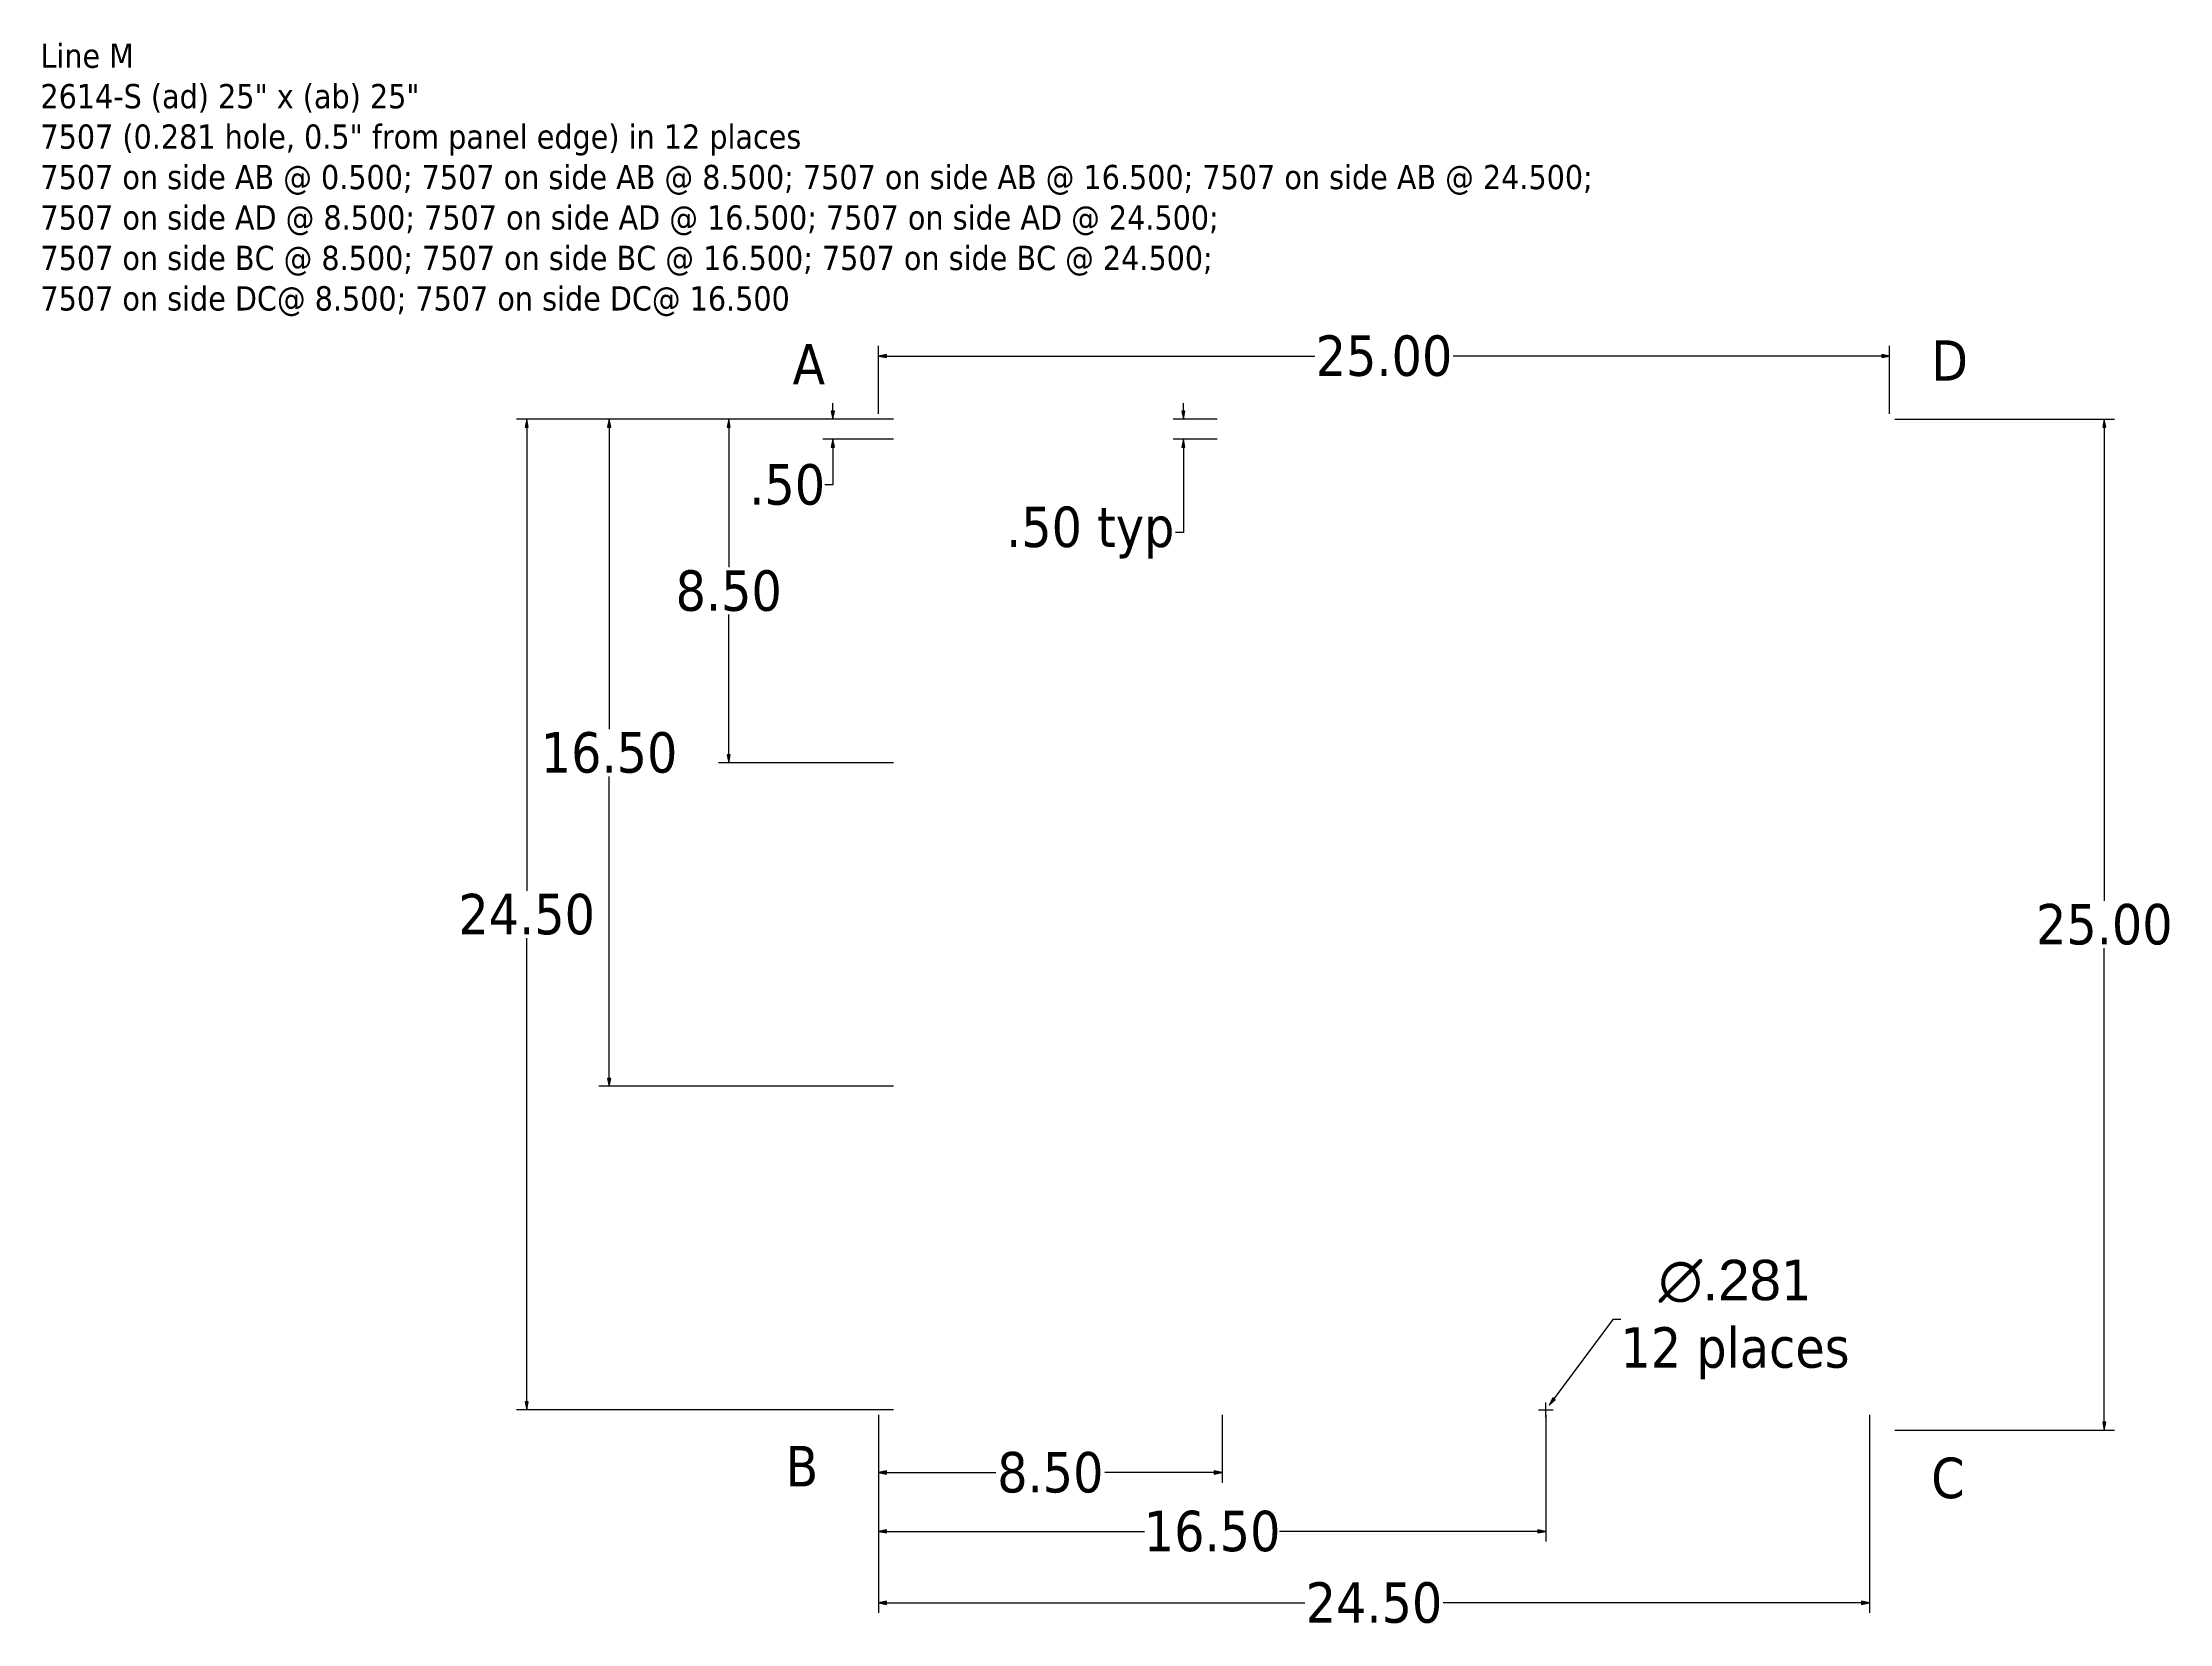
# Paper-space layout 'Sheet' of a CAD drawing. Header units: inches. Extents: x 0.7 to 27, y 1.4 to 20.9.
import ezdxf

# ---------------------------------------------------------------- set-up
doc = ezdxf.new("R2010")
doc.units = ezdxf.units.IN
doc.header["$MEASUREMENT"] = 0
doc.header["$PDMODE"] = 34
doc.header["$PDSIZE"] = 0.08
doc.styles.add('Note Text (ANSI)', font='tahoma.ttf')
doc.dimstyles.new('Default (ANSI)$0', dxfattribs={"dimtxt": 0.1200000047683716, "dimasz": 0.09842519685039369, "dimexe": 0.125, "dimexo": 0.06249999999999999, "dimgap": 0.03149606299212598, "dimtad": 0, "dimtih": 1, "dimtoh": 1, "dimzin": 4, "dimdsep": 46, "dimtxsty": 'Note Text (ANSI)', "dimblk": 'Filled-1', "dimcen": 0.09, "dimclrd": 256, "dimclre": 256, "dimclrt": 256, "dimadec": 0, "dimazin": 1, "dimtfac": 1, "dimtofl": 0, "dimtmove": 0, "dimatfit": 3, "dimfxl": 1, "dimtolj": 1, "dimtzin": 4, "dimlwd": -1, "dimlwe": -1, "dimarcsym": 0})
doc.dimstyles.new('Default (ANSI)$3', dxfattribs={"dimtxt": 0.1200000047683716, "dimasz": 0.09842519685039369, "dimexe": 0.125, "dimexo": 0.06249999999999999, "dimgap": 0.03149606299212598, "dimtad": 0, "dimtih": 1, "dimtoh": 1, "dimzin": 4, "dimdsep": 46, "dimtxsty": 'Note Text (ANSI)', "dimblk": 'Filled-1', "dimcen": 0.09, "dimclrd": 256, "dimclre": 256, "dimclrt": 256, "dimadec": 0, "dimazin": 1, "dimtfac": 1, "dimtofl": 0, "dimtmove": 0, "dimatfit": 3, "dimfxl": 1, "dimtolj": 1, "dimtzin": 4, "dimlwd": -1, "dimlwe": -1, "dimarcsym": 0})

# ---------------------------------------------------------------- blocks, each defined once
blk = doc.blocks.new('Filled-1')
at = {"color": 0}
for p, q in [((0, 0), (-1, 0.2)), ((-1, 0.2), (-1, -0.2)), ((-1, 0), (0, 0)), ((-1, -0.2), (0, 0))]:
    blk.add_line(p, q, dxfattribs=at)
blk.add_solid([(-1, -0.2), (0, 0), (-1, 0.2)], dxfattribs=at)
blk = doc.blocks.new('*D7')
at = {"transparency": 16777216}
for p, q in [((11.0507626552735, 16.30428404366648), (11.0507626552735, 17.14629608758498)), ((23.5507626552735, 16.30428404366648), (23.5507626552735, 17.14629608758498)), ((11.1491878521239, 17.02129608758498), (16.44656610290786, 17.02129608758498)), ((23.45233745842311, 17.02129608758498), (18.15495920763914, 17.02129608758498))]:
    blk.add_line(p, q, dxfattribs=at)
at = {"layer": 'Defpoints', "color": 0, "transparency": 16777216}
for p in [(11.0507626552735, 17.02129608758498), (11.0507626552735, 16.24178404366648), (23.5507626552735, 16.24178404366648)]:
    blk.add_point(p, dxfattribs=at)
at = {"transparency": 16777216, "xscale": 0.09842519685039369, "yscale": 0.09842519685039369, "zscale": 0.09842519685039369, "rotation": 180}
blk.add_blockref('Filled-1', (11.0507626552735, 17.02129608758498), dxfattribs=at)
at = {"transparency": 16777216, "xscale": 0.09842519685039369, "yscale": 0.09842519685039369, "zscale": 0.09842519685039369}
blk.add_blockref('Filled-1', (23.5507626552735, 17.02129608758498), dxfattribs=at)
at = {"transparency": 16777216, "insert": (17.3007626552735, 17.02129608758498), "char_height": 0.1200000047683716, "attachment_point": 5, "style": 'Note Text (ANSI)'}
blk.add_mtext('\\A1;{\\H4.16667x;25.00}', dxfattribs=at)
blk = doc.blocks.new('*D8')
at = {"transparency": 16777216}
for p, q in [((23.61326265527351, 16.24178404366649), (26.3295824250132, 16.2417840436665)), ((26.2045824250132, 16.1433588468161), (26.2045824250132, 10.28368999625419)), ((26.2045824250132, 3.84020924051688), (26.2045824250132, 9.699878091078787)), ((23.61326265527351, 3.741784043666486), (26.3295824250132, 3.741784043666487))]:
    blk.add_line(p, q, dxfattribs=at)
at = {"layer": 'Defpoints', "color": 0, "transparency": 16777216}
for p in [(23.55076265527351, 16.24178404366649), (26.2045824250132, 16.2417840436665), (23.55076265527351, 3.741784043666486)]:
    blk.add_point(p, dxfattribs=at)
at = {"transparency": 16777216, "xscale": 0.09842519685039369, "yscale": 0.09842519685039369, "zscale": 0.09842519685039369}
for p, rotation in [((26.2045824250132, 16.2417840436665), 90), ((26.2045824250132, 3.741784043666487), 270)]:
    blk.add_blockref('Filled-1', p, dxfattribs=dict(at, rotation=rotation))
at = {"transparency": 16777216, "insert": (26.2045824250132, 9.991784043666481), "char_height": 0.1200000047683716, "attachment_point": 5, "style": 'Note Text (ANSI)'}
blk.add_mtext('\\A1;{\\H4.16667x;25.00}', dxfattribs=at)
blk = doc.blocks.new('*D9')
at = {"transparency": 16777216}
for p, q in [((14.82052849348142, 16.34064453186438), (14.82052849348142, 16.43906972871477)), ((15.23826265527345, 16.24221933501398), (14.69552849348142, 16.24221933501398)), ((15.23826265527345, 15.9917840436664), (14.69552849348142, 15.9917840436664)), ((14.82052849348142, 15.89335884681601), (14.82052849348142, 14.83848208869551)), ((14.82052849348142, 14.83848208869551), (14.72210329663103, 14.83848208869551))]:
    blk.add_line(p, q, dxfattribs=at)
at = {"layer": 'Defpoints', "color": 0, "transparency": 16777216}
for p in [(14.82052849348142, 16.24221933501398), (15.30076265527345, 16.24221933501398), (15.30076265527345, 15.9917840436664)]:
    blk.add_point(p, dxfattribs=at)
at = {"transparency": 16777216, "xscale": 0.09842519685039369, "yscale": 0.09842519685039369, "zscale": 0.09842519685039369}
for p, rotation in [((14.82052849348142, 16.24221933501398), 270), ((14.82052849348142, 15.9917840436664), 90)]:
    blk.add_blockref('Filled-1', p, dxfattribs=dict(at, rotation=rotation))
at = {"transparency": 16777216, "insert": (13.6691154423433, 14.83848208869551), "char_height": 0.1200000047683716, "attachment_point": 5, "style": 'Note Text (ANSI)'}
blk.add_mtext('\\A1;{\\H4.16667x;.50 typ}', dxfattribs=at)
blk = doc.blocks.new('*D10')
at = {"transparency": 16777216}
for p, q in [((10.48651972088325, 16.34064453186438), (10.48651972088325, 16.43906972871477)), ((11.23826265527339, 16.24221933501398), (10.36151972088325, 16.24221933501398)), ((11.23826265527339, 15.9917840436664), (10.36151972088325, 15.9917840436664)), ((10.48651972088325, 15.89335884681601), (10.48651972088325, 15.4294875770791)), ((10.48651972088325, 15.4294875770791), (10.38809452403286, 15.4294875770791))]:
    blk.add_line(p, q, dxfattribs=at)
at = {"layer": 'Defpoints', "color": 0, "transparency": 16777216}
for p in [(10.48651972088325, 16.24221933501398), (11.30076265527339, 16.24221933501398), (11.30076265527339, 15.9917840436664)]:
    blk.add_point(p, dxfattribs=at)
at = {"transparency": 16777216, "xscale": 0.09842519685039369, "yscale": 0.09842519685039369, "zscale": 0.09842519685039369}
for p, rotation in [((10.48651972088325, 16.24221933501398), 270), ((10.48651972088325, 15.9917840436664), 90)]:
    blk.add_blockref('Filled-1', p, dxfattribs=dict(at, rotation=rotation))
at = {"transparency": 16777216, "insert": (9.922917774499552, 15.42948757707909), "char_height": 0.1200000047683716, "attachment_point": 5, "style": 'Note Text (ANSI)'}
blk.add_mtext('\\A1;{\\H4.16667x;.50}', dxfattribs=at)
blk = doc.blocks.new('*D11')
at = {"transparency": 16777216}
for p, q in [((11.23826265527339, 16.24129235513747), (9.074967258826034, 16.24129235513747)), ((9.199967258826034, 16.14286715828708), (9.199967258826034, 14.40945154034394)), ((9.199967258826034, 12.09020924051673), (9.199967258826034, 13.82362485845987)), ((11.23826265527339, 11.99178404366634), (9.074967258826035, 11.99178404366634))]:
    blk.add_line(p, q, dxfattribs=at)
at = {"layer": 'Defpoints', "color": 0, "transparency": 16777216}
for p in [(9.199967258826034, 16.24129235513747), (11.30076265527339, 16.24129235513747), (11.30076265527339, 11.99178404366634)]:
    blk.add_point(p, dxfattribs=at)
at = {"transparency": 16777216, "xscale": 0.09842519685039369, "yscale": 0.09842519685039369, "zscale": 0.09842519685039369}
for p, rotation in [((9.199967258826034, 16.24129235513747), 90), ((9.199967258826035, 11.99178404366634), 270)]:
    blk.add_blockref('Filled-1', p, dxfattribs=dict(at, rotation=rotation))
at = {"transparency": 16777216, "insert": (9.199967258826035, 14.1165381994019), "char_height": 0.1200000047683716, "attachment_point": 5, "style": 'Note Text (ANSI)'}
blk.add_mtext('\\A1;{\\H4.16667x;8.50}', dxfattribs=at)
blk = doc.blocks.new('*D12')
at = {"transparency": 16777216}
for p, q in [((11.23826265527339, 16.23956866378043), (7.596205045236926, 16.23956866378043)), ((7.721205045236926, 16.14114346693004), (7.721205045236927, 12.407414408252)), ((7.721205045236927, 8.09020924051667), (7.721205045236927, 11.8239382991947)), ((11.23826265527339, 7.991784043666277), (7.596205045236927, 7.991784043666276))]:
    blk.add_line(p, q, dxfattribs=at)
at = {"layer": 'Defpoints', "color": 0, "transparency": 16777216}
for p in [(7.721205045236926, 16.23956866378043), (11.30076265527339, 16.23956866378043), (11.30076265527339, 7.991784043666277)]:
    blk.add_point(p, dxfattribs=at)
at = {"transparency": 16777216, "xscale": 0.09842519685039369, "yscale": 0.09842519685039369, "zscale": 0.09842519685039369}
for p, rotation in [((7.721205045236926, 16.23956866378043), 90), ((7.721205045236927, 7.991784043666276), 270)]:
    blk.add_blockref('Filled-1', p, dxfattribs=dict(at, rotation=rotation))
at = {"transparency": 16777216, "insert": (7.721205045236928, 12.11567635372335), "char_height": 0.1200000047683716, "attachment_point": 5, "style": 'Note Text (ANSI)'}
blk.add_mtext('\\A1;{\\H4.16667x;16.50}', dxfattribs=at)
blk = doc.blocks.new('*D13')
at = {"transparency": 16777216}
for p, q in [((11.23826265527339, 16.24194922469158), (6.577502267099445, 16.24194922469158)), ((6.702502267099445, 16.14352402784118), (6.702502267099446, 10.4087725867666)), ((6.702502267099447, 4.090209240516607), (6.702502267099447, 9.824960681591193)), ((11.23826265527339, 3.991784043666214), (6.577502267099447, 3.991784043666213))]:
    blk.add_line(p, q, dxfattribs=at)
at = {"layer": 'Defpoints', "color": 0, "transparency": 16777216}
for p in [(6.702502267099445, 16.24194922469158), (11.30076265527339, 16.24194922469158), (11.30076265527339, 3.991784043666214)]:
    blk.add_point(p, dxfattribs=at)
at = {"transparency": 16777216, "xscale": 0.09842519685039369, "yscale": 0.09842519685039369, "zscale": 0.09842519685039369}
for p, rotation in [((6.702502267099445, 16.24194922469158), 90), ((6.702502267099447, 3.991784043666213), 270)]:
    blk.add_blockref('Filled-1', p, dxfattribs=dict(at, rotation=rotation))
at = {"transparency": 16777216, "insert": (6.702502267099447, 10.11686663417889), "char_height": 0.1200000047683716, "attachment_point": 5, "style": 'Note Text (ANSI)'}
blk.add_mtext('\\A1;{\\H4.16667x;24.50}', dxfattribs=at)
blk = doc.blocks.new('*D14')
at = {"transparency": 16777216}
for p, q in [((11.05072209308275, 3.929284043666212), (11.05072209308275, 3.091039453863402)), ((15.30076265527345, 3.929284043666212), (15.30076265527345, 3.091039453863402)), ((11.14914728993315, 3.216039453863402), (12.50337941976991, 3.216039453863402)), ((15.20233745842305, 3.216039453863402), (13.84810532858629, 3.216039453863402))]:
    blk.add_line(p, q, dxfattribs=at)
at = {"layer": 'Defpoints', "color": 0, "transparency": 16777216}
for p in [(11.05072209308275, 3.991784043666212), (15.30076265527345, 3.991784043666212), (11.05072209308275, 3.216039453863402)]:
    blk.add_point(p, dxfattribs=at)
at = {"transparency": 16777216, "xscale": 0.09842519685039369, "yscale": 0.09842519685039369, "zscale": 0.09842519685039369, "rotation": 180}
blk.add_blockref('Filled-1', (11.05072209308275, 3.216039453863402), dxfattribs=at)
at = {"transparency": 16777216, "xscale": 0.09842519685039369, "yscale": 0.09842519685039369, "zscale": 0.09842519685039369}
blk.add_blockref('Filled-1', (15.30076265527345, 3.216039453863402), dxfattribs=at)
at = {"transparency": 16777216, "insert": (13.1757423741781, 3.216039453863402), "char_height": 0.1200000047683716, "attachment_point": 5, "style": 'Note Text (ANSI)'}
blk.add_mtext('\\A1;{\\H4.16667x;8.50}', dxfattribs=at)
blk = doc.blocks.new('*D15')
at = {"transparency": 16777216}
for p, q in [((11.05072209308275, 3.929284043666213), (11.05072209308275, 2.36426832705681)), ((19.30076265527351, 3.929284043666212), (19.30076265527351, 2.36426832705681)), ((11.14914728993315, 2.48926832705681), (14.34118989472202, 2.48926832705681)), ((19.20233745842312, 2.48926832705681), (16.01029485363424, 2.48926832705681))]:
    blk.add_line(p, q, dxfattribs=at)
at = {"layer": 'Defpoints', "color": 0, "transparency": 16777216}
for p in [(11.05072209308275, 3.991784043666213), (19.30076265527351, 3.991784043666212), (11.05072209308275, 2.48926832705681)]:
    blk.add_point(p, dxfattribs=at)
at = {"transparency": 16777216, "xscale": 0.09842519685039369, "yscale": 0.09842519685039369, "zscale": 0.09842519685039369, "rotation": 180}
blk.add_blockref('Filled-1', (11.05072209308275, 2.48926832705681), dxfattribs=at)
at = {"transparency": 16777216, "xscale": 0.09842519685039369, "yscale": 0.09842519685039369, "zscale": 0.09842519685039369}
blk.add_blockref('Filled-1', (19.30076265527351, 2.48926832705681), dxfattribs=at)
at = {"transparency": 16777216, "insert": (15.17574237417813, 2.48926832705681), "char_height": 0.1200000047683716, "attachment_point": 5, "style": 'Note Text (ANSI)'}
blk.add_mtext('\\A1;{\\H4.16667x;16.50}', dxfattribs=at)
blk = doc.blocks.new('*D16')
at = {"transparency": 16777216}
for p, q in [((11.05235483266065, 3.929284043666213), (11.05235483266065, 1.480282248357767)), ((23.30076265527357, 3.929284043666212), (23.30076265527357, 1.480282248357767)), ((11.15078002951105, 1.605282248357767), (16.32236219160147, 1.605282248357767)), ((23.20233745842318, 1.605282248357767), (18.03075529633276, 1.605282248357767))]:
    blk.add_line(p, q, dxfattribs=at)
at = {"layer": 'Defpoints', "color": 0, "transparency": 16777216}
for p in [(11.05235483266065, 3.991784043666213), (23.30076265527357, 3.991784043666212), (11.05235483266065, 1.605282248357767)]:
    blk.add_point(p, dxfattribs=at)
at = {"transparency": 16777216, "xscale": 0.09842519685039369, "yscale": 0.09842519685039369, "zscale": 0.09842519685039369, "rotation": 180}
blk.add_blockref('Filled-1', (11.05235483266065, 1.605282248357767), dxfattribs=at)
at = {"transparency": 16777216, "xscale": 0.09842519685039369, "yscale": 0.09842519685039369, "zscale": 0.09842519685039369}
blk.add_blockref('Filled-1', (23.30076265527357, 1.605282248357767), dxfattribs=at)
at = {"transparency": 16777216, "insert": (17.17655874396711, 1.605282248357767), "char_height": 0.1200000047683716, "attachment_point": 5, "style": 'Note Text (ANSI)'}
blk.add_mtext('\\A1;{\\H4.16667x;24.50}', dxfattribs=at)
blk = doc.blocks.new('*D17')
at = {"transparency": 16777216}
for p, q in [((20.12873417463456, 5.108852391838481), (19.40120299613903, 4.127294412123431)), ((20.22715937148496, 5.108852391838481), (20.12873417463456, 5.108852391838481)), ((19.21076265527351, 3.991784043666488), (19.39076265527351, 3.991784043666489)), ((19.30076265527351, 3.901784043666487), (19.30076265527352, 4.081784043666488))]:
    blk.add_line(p, q, dxfattribs=at)
at = {"layer": 'Defpoints', "color": 0, "transparency": 16777216}
for p in [(19.34259414014831, 4.048221525654686), (19.2589311703987, 3.93534656167829)]:
    blk.add_point(p, dxfattribs=at)
at = {"transparency": 16777216, "xscale": 0.09842519685039369, "yscale": 0.09842519685039369, "zscale": 0.09842519685039369, "rotation": 233.4541423347924}
blk.add_blockref('Filled-1', (19.34259414014831, 4.048221525654686), dxfattribs=at)
at = {"transparency": 16777216, "insert": (21.63928117409309, 5.108852391838477), "char_height": 0.1200000047683716, "attachment_point": 5, "style": 'Note Text (ANSI)'}
blk.add_mtext('\\A1;{\\fArial|b0|i0|c0|p34;\\H4.16667x;∅.28\\fTahoma|b0|i0|c0|p34;1\\P12 places}', dxfattribs=at)

psp = doc.layouts.new('Sheet')

# ---------------------------------------------------------------- texts
at = {"attachment_point": 1, "style": 'Note Text (ANSI)'}
for s, width, gutter_width, heights, insert, char_height in [('Line M \\P2614-S (ad) 25" x (ab) 25"\\P7507 (0.281 hole, 0.5" from panel edge) in 12 places\\P7507 on side AB @ 0.500; 7507 on side AB @ 8.500; 7507 on side AB @ 16.500; 7507 on side AB @ 24.500; \\P7507 on side AD @ 8.500; 7507 on side AD @ 16.500; 7507 on side AD @ 24.500; \\P7507 on side BC @ 8.500; 7507 on side BC @ 16.500; 7507 on side BC @ 24.500; \\P7507 on side DC@ 8.500; 7507 on side DC@ 16.500', 31.2406184847477, 12.5, [3.915968626049419], (0.6918464485656995, 20.88445421955429), 0.3), ('A', 2.410087580013119, 1, [0], (9.988640499491567, 17.16967042298143), 0.5), ('D', 2.410087580013119, 1, [0], (24.06505169392329, 17.21586084784673), 0.5), ('B', 2.410087580013119, 1, [0], (9.901795805963616, 3.545085704316209), 0.5), ('C', 2.410087580013119, 1, [0], (24.06505169392329, 3.400394364720313), 0.5)]:
    psp.add_mtext_dynamic_manual_height_columns(s, width=width, gutter_width=gutter_width, heights=heights, dxfattribs=dict(at, insert=insert, char_height=char_height))

# ---------------------------------------------------------------- dimensions: what is measured, and where the dimension line sits
for base, p1, p2, picture, middle in [((11.0507626552735, 17.02129608758498), (23.5507626552735, 16.24178404366648), (11.0507626552735, 16.24178404366648), '*D7', (17.3007626552735, 17.02129608758498)), ((11.05072209308275, 3.216039453863402), (15.30076265527345, 3.991784043666212), (11.05072209308275, 3.991784043666212), '*D14', (13.1757423741781, 3.216039453863402)), ((11.05235483266065, 1.605282248357767), (23.30076265527357, 3.991784043666212), (11.05235483266065, 3.991784043666213), '*D16', (17.17655874396711, 1.605282248357767))]:
    dim = psp.add_linear_dim(base=base, p1=p1, p2=p2, text='{\\H4.16667x;<>}', dimstyle='Default (ANSI)$0', override={"dimlfac": -1.99999999999997})
    dim.commit()
    dim.dimension.update_dxf_attribs({"geometry": picture, "text_midpoint": middle})
for base, p1, p2, text, picture, middle in [((10.48651972088325, 16.24221933501398), (11.30076265527338, 15.9917840436664), (11.30076265527338, 16.24221933501398), '{\\H4.16667x;<>}', '*D10', (9.922917774499552, 15.42948757707909)), ((14.82052849348142, 16.24221933501398), (15.30076265527345, 15.9917840436664), (15.30076265527345, 16.24221933501398), '{\\H4.16667x;<> typ}', '*D9', (13.6691154423433, 14.83848208869551)), ((6.702502267099445, 16.24194922469158), (11.30076265527338, 3.991784043666212), (11.30076265527338, 16.24194922469157), '{\\H4.16667x;<>}', '*D13', (6.702502267099447, 10.11686663417889)), ((7.721205045236926, 16.23956866378043), (11.30076265527338, 7.991784043666273), (11.30076265527338, 16.23956866378042), '{\\H4.16667x;<>}', '*D12', (7.721205045236928, 12.11567635372335)), ((9.199967258826034, 16.24129235513747), (11.30076265527338, 11.99178404366633), (11.30076265527338, 16.24129235513747), '{\\H4.16667x;<>}', '*D11', (9.199967258826035, 14.1165381994019))]:
    dim = psp.add_linear_dim(base=base, p1=p1, p2=p2, angle=90, text=text, dimstyle='Default (ANSI)$0', override={"dimlfac": -1.99999999999997})
    dim.commit()
    dim.dimension.update_dxf_attribs({"geometry": picture, "text_midpoint": middle, "dimtype": 160})
dim = psp.add_aligned_dim(p1=(23.5507626552735, 3.741784043666485), p2=(23.5507626552735, 16.24178404366648), distance=-2.6538197697397017, text='{\\H4.16667x;<>}', dimstyle='Default (ANSI)$0', override={"dimlfac": -1.99999999999997})
dim.commit()
dim.dimension.update_dxf_attribs({"geometry": '*D8', "text_midpoint": (26.2045824250132, 9.991784043666481)})
dim = psp.add_diameter_dim_2p(p1=(19.2589311703987, 3.93534656167829), p2=(19.34259414014831, 4.048221525654686), text='{\\fArial|b0|i0|c0|p34;\\H4.16667x;<>\\fTahoma|b0|i0|c0|p34;1\\P12 places}', dimstyle='Default (ANSI)$3', override={"dimlfac": -1.99999999999997})
dim.commit()
dim.dimension.update_dxf_attribs({"geometry": '*D17', "text_midpoint": (21.63928117409309, 5.108852391838477), "dimtype": 163})
dim = psp.add_linear_dim(base=(11.05072209308275, 2.48926832705681), p1=(19.30076265527351, 3.991784043666212), p2=(11.05072209308275, 3.991784043666213), text='{\\H4.16667x;<>}', dimstyle='Default (ANSI)$0', override={"dimlfac": -1.99999999999997})
dim.commit()
dim.dimension.update_dxf_attribs({"geometry": '*D15', "text_midpoint": (15.17574237417813, 2.48926832705681), "dimtype": 160})

doc.saveas('drawing.dxf')
